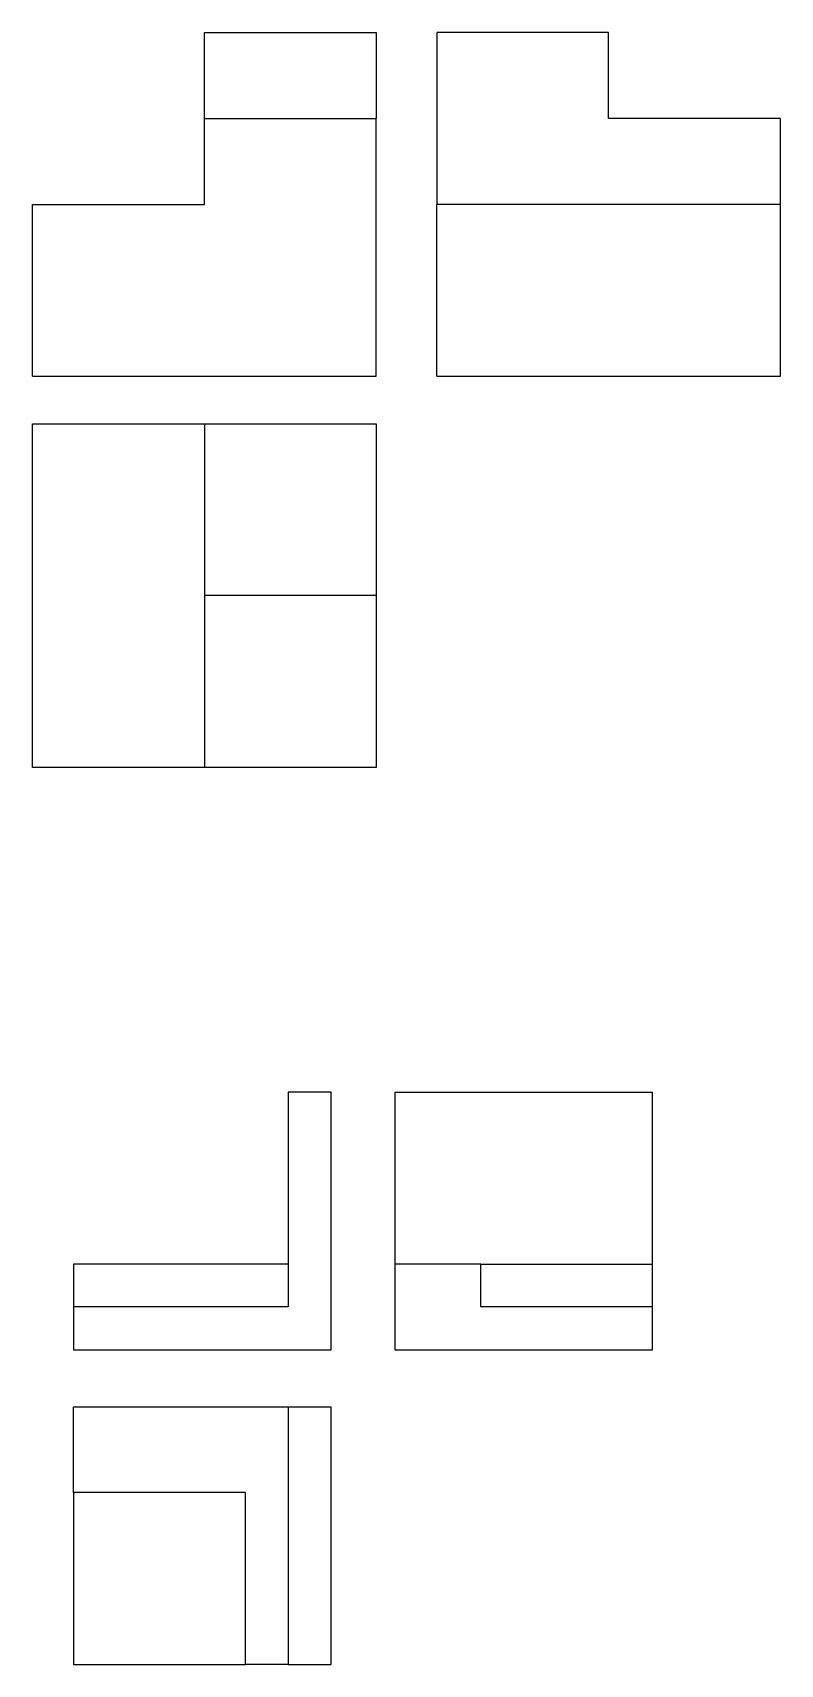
# Model space of a CAD drawing. Header units: millimetres. Extents: x 47045.7 to 47089.2, y 22486.4 to 22581.3.
import ezdxf

# ---------------------------------------------------------------- set-up
doc = ezdxf.new("R2010")
doc.units = ezdxf.units.MM

msp = doc.modelspace()

# ---------------------------------------------------------------- linework, layer by layer
for p, q in [((47055.73, 22576.348), (47055.73, 22581.348)), ((47055.73, 22581.348), (47065.73, 22581.348)), ((47065.73, 22581.348), (47065.73, 22576.348)), ((47079.243, 22581.348), (47069.243, 22581.348)), ((47069.243, 22581.348), (47069.243, 22571.348)), ((47079.243, 22576.348), (47079.243, 22581.348)), ((47055.73, 22571.348), (47055.73, 22576.348)), ((47055.73, 22576.348), (47065.73, 22576.348)), ((47065.73, 22571.348), (47065.73, 22576.348)), ((47089.243, 22576.348), (47079.243, 22576.348)), ((47089.243, 22571.348), (47089.243, 22576.348)), ((47045.73, 22561.348), (47045.73, 22571.348)), ((47045.73, 22571.348), (47055.73, 22571.348)), ((47065.73, 22561.348), (47065.73, 22571.348)), ((47069.243, 22561.348), (47069.243, 22571.348)), ((47089.243, 22571.348), (47069.243, 22571.348)), ((47089.243, 22561.348), (47089.243, 22571.348)), ((47045.73, 22561.348), (47065.73, 22561.348)), ((47069.243, 22561.348), (47089.243, 22561.348)), ((47045.73, 22538.578), (47045.73, 22558.578)), ((47045.73, 22558.578), (47055.73, 22558.578)), ((47055.73, 22558.578), (47055.73, 22538.578)), ((47055.73, 22558.578), (47065.73, 22558.578)), ((47065.73, 22558.578), (47065.73, 22548.578)), ((47065.73, 22548.578), (47055.73, 22548.578)), ((47065.73, 22548.578), (47065.73, 22538.578)), ((47055.73, 22538.578), (47045.73, 22538.578)), ((47065.73, 22538.578), (47055.73, 22538.578)), ((47063.109, 22519.669), (47060.609, 22519.669)), ((47060.609, 22519.669), (47060.609, 22509.669)), ((47063.109, 22504.669), (47063.109, 22519.669)), ((47066.809, 22519.669), (47066.809, 22504.669)), ((47066.809, 22519.669), (47081.809, 22519.669)), ((47081.809, 22509.669), (47081.809, 22519.669)), ((47060.609, 22509.669), (47048.109, 22509.669)), ((47048.109, 22509.669), (47048.109, 22504.669)), ((47060.609, 22509.669), (47060.609, 22507.169)), ((47071.809, 22509.669), (47066.809, 22509.669)), ((47071.809, 22507.169), (47071.809, 22509.669)), ((47071.809, 22509.669), (47081.809, 22509.669)), ((47081.809, 22507.169), (47081.809, 22509.669)), ((47060.609, 22507.169), (47048.109, 22507.169)), ((47081.809, 22507.169), (47071.809, 22507.169)), ((47081.809, 22504.669), (47081.809, 22507.169)), ((47048.109, 22504.669), (47063.109, 22504.669)), ((47066.809, 22504.669), (47081.809, 22504.669)), ((47048.109, 22496.366), (47048.109, 22501.366)), ((47048.109, 22501.366), (47058.109, 22501.366)), ((47058.109, 22501.366), (47060.609, 22501.366)), ((47060.609, 22501.366), (47060.609, 22486.366)), ((47060.609, 22501.366), (47063.109, 22501.366)), ((47063.109, 22486.366), (47063.109, 22501.366)), ((47060.609, 22486.366), (47058.109, 22486.366)), ((47060.609, 22486.366), (47063.109, 22486.366))]:
    msp.add_line(p, q)
msp.add_lwpolyline([(47048.109, 22486.366), (47058.109, 22486.366), (47058.109, 22496.366), (47048.109, 22496.366)], close=True)

doc.saveas('drawing.dxf')
